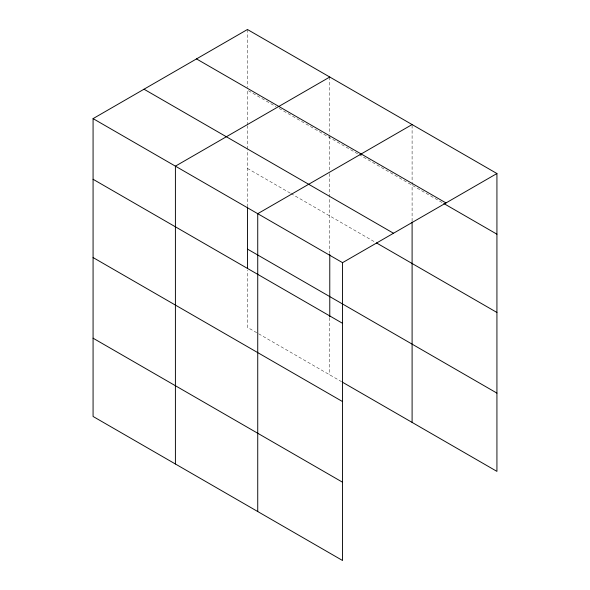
<?xml version="1.0" encoding="UTF-8"?>
<svg xmlns="http://www.w3.org/2000/svg" width="590" height="590" viewBox="0 0 590 590"><rect width="100%" height="100%" fill="white"/><g stroke="black" fill="none" stroke-linecap="round" stroke-linejoin="round"><path stroke-width="0.44" stroke-dasharray="2.95 2.21" d="M247.446 206.913L247.446 150.008M247.446 149.093L247.446 126.068M247.446 125.146L247.446 90.159L275.943 106.613M329.773 173.6L329.773 253.53M329.773 169.92L329.773 134.933M412.1 221.132L412.1 124.564M279.107 108.435L358.27 154.145M359.059 154.602L443.016 203.071M247.446 168.43L290.192 193.107M290.981 193.564L375.683 242.468M341.647 381.73L247.446 327.339L247.446 270.25M329.773 77.032L329.773 134.011M329.773 317.781L329.773 374.871M247.446 29.5L247.446 87.401"/><path stroke-width="0.89" d="M412.1 222.054L412.1 422.403M342.436 382.187L496.928 471.38L496.928 173.534L247.446 29.5L93.073 118.62L93.073 416.466L342.554 560.5L342.554 262.661L93.073 118.62M329.773 77.032L175.407 166.159L175.407 463.998M412.1 124.564L257.734 213.691L257.734 511.53M342.554 262.661L496.928 173.534M196.5 58.911L445.981 202.945M443.813 203.528L496.928 234.193M144.019 89.215L393.5 233.249M376.479 242.925L496.928 312.464M247.446 249.069L496.928 393.11M93.073 179.279L342.554 323.32M93.073 257.55L342.554 401.584M93.073 338.195L342.554 482.229M329.773 254.445L329.773 316.86M247.446 207.835L247.446 268.406"/></g></svg>
